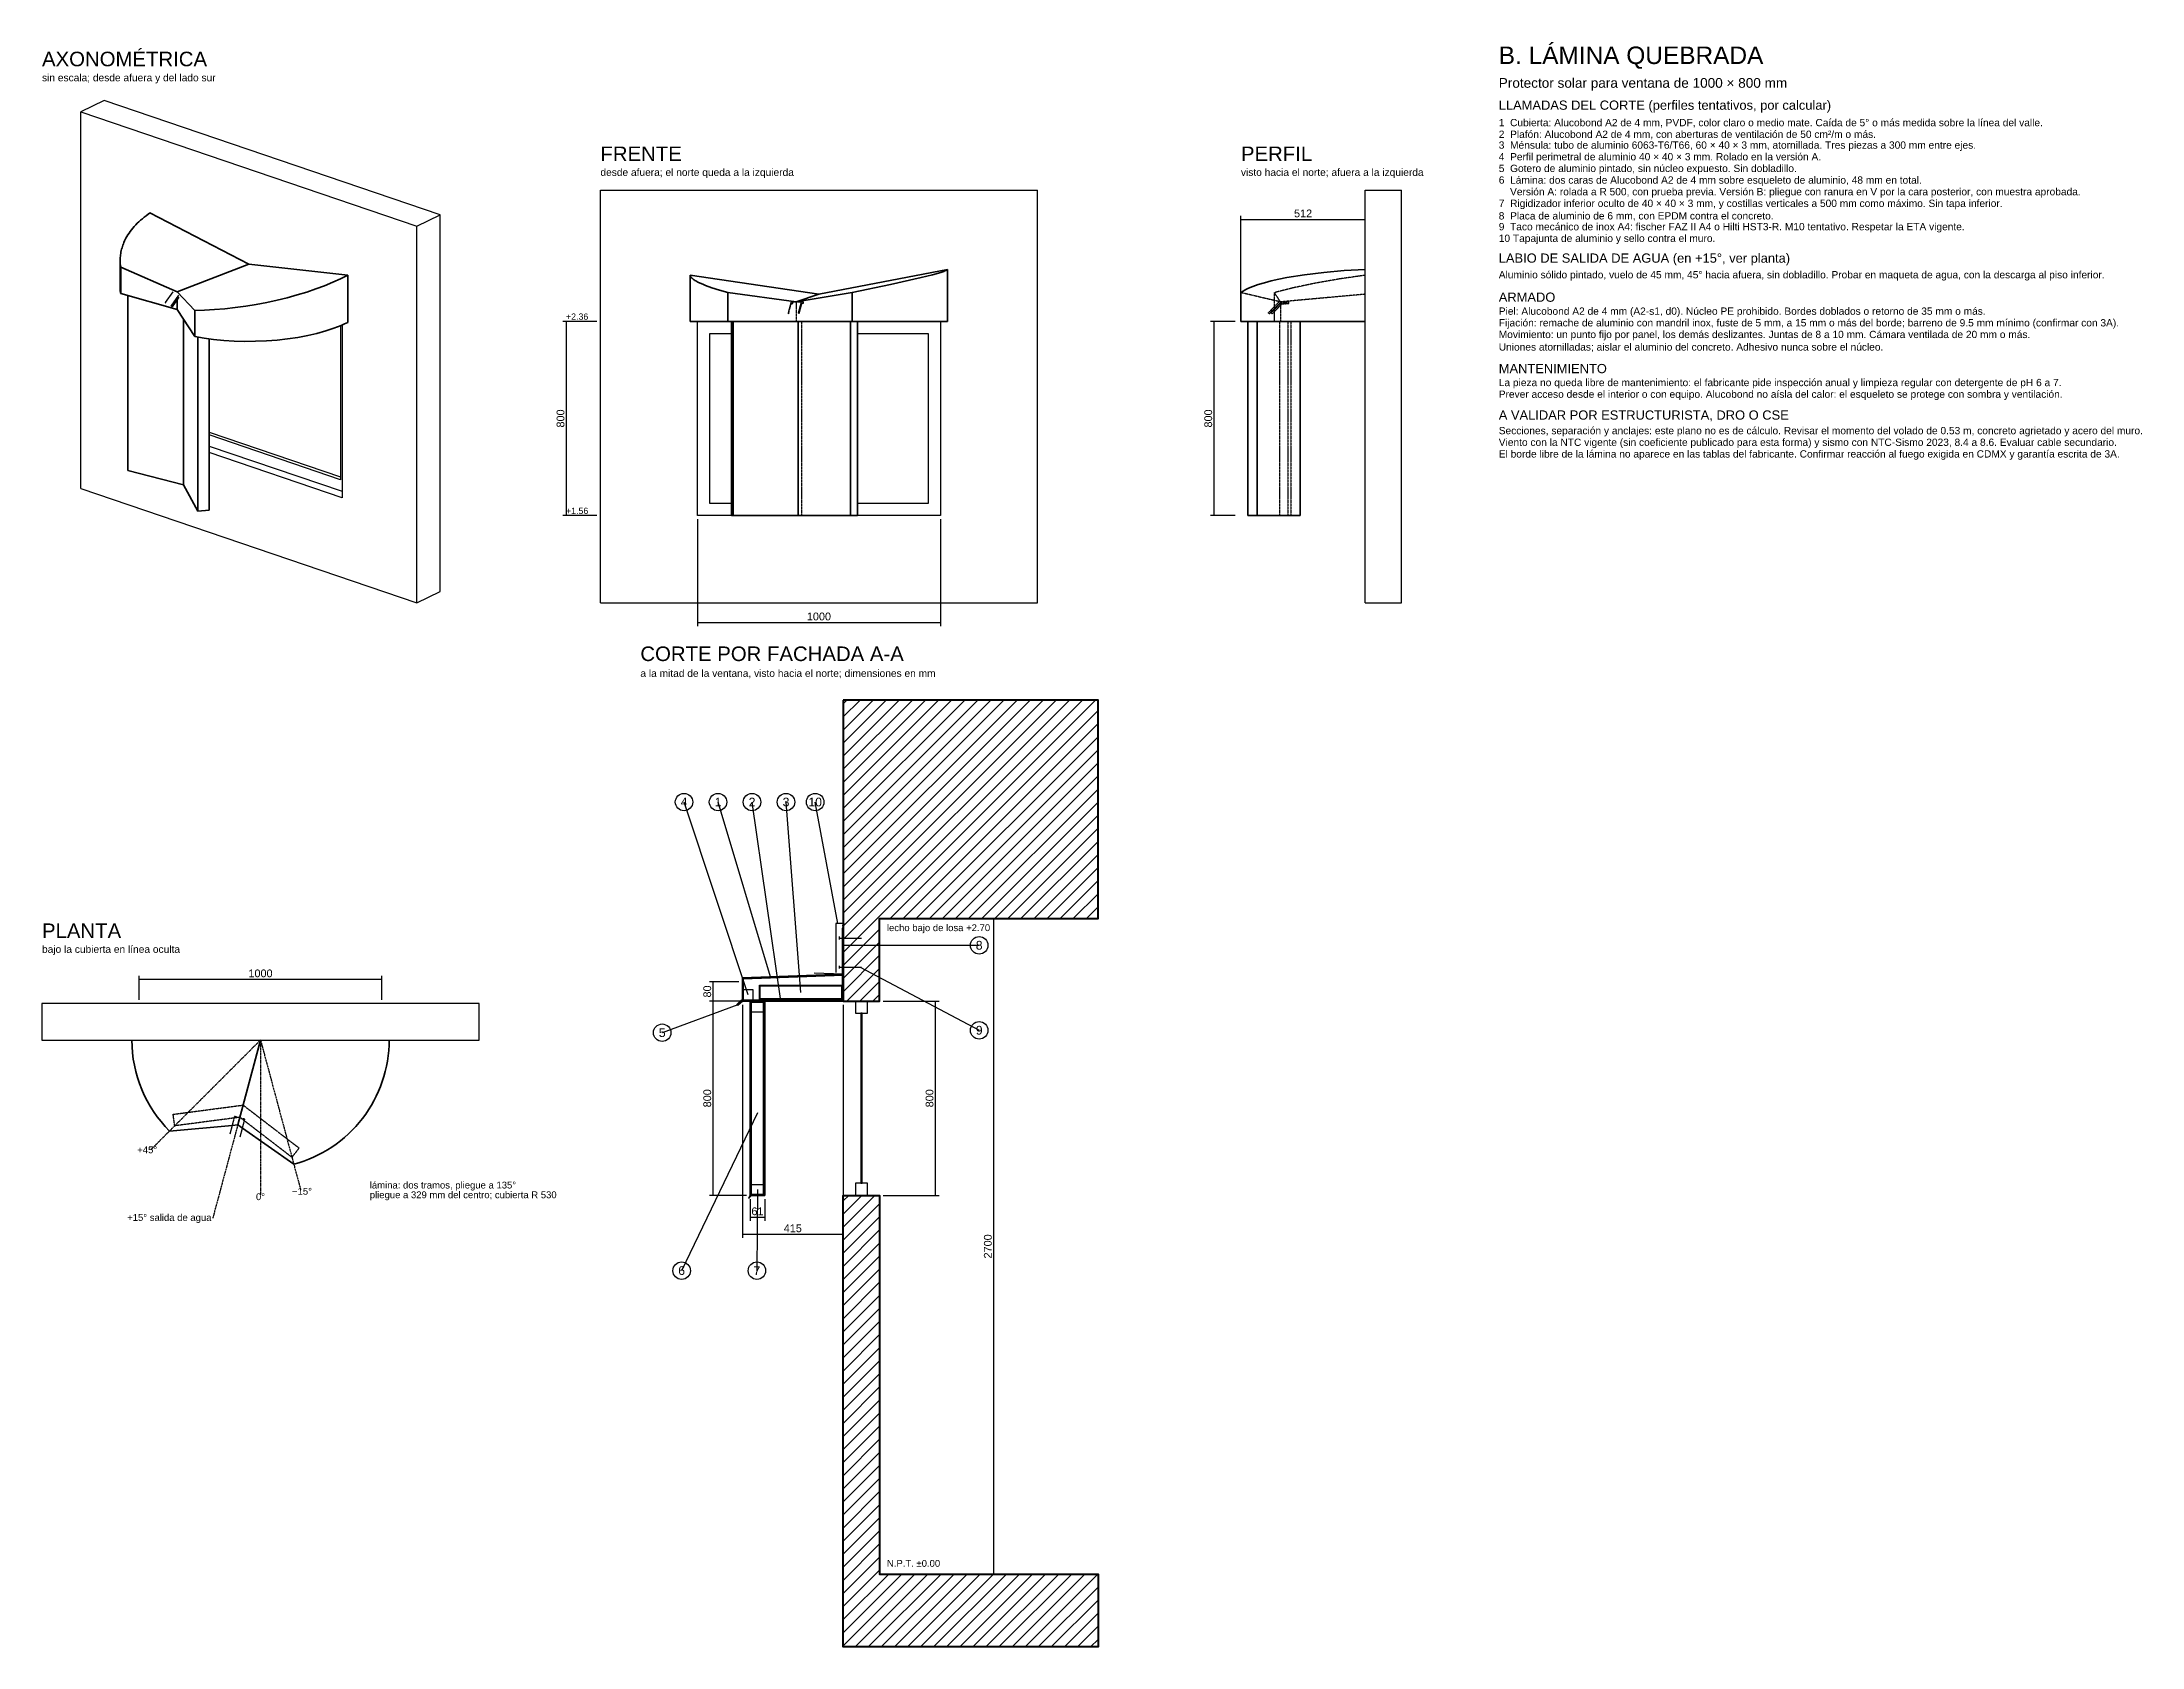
# Model space of a CAD drawing. Header units: millimetres. Extents: x 200 to 8849, y -600 to 6011.
import ezdxf

# ---------------------------------------------------------------- set-up
doc = ezdxf.new("R2010")
doc.units = ezdxf.units.MM
doc.linetypes.add('CENTER', pattern=[5.08, 3.175, -0.635, 0.635, -0.635])
doc.linetypes.add('DASHED', pattern=[1.524, 1.27, -0.254])
for name, color, linetype, true_color in [('ACHURADO', 9, 'Continuous', 0x808080), ('AGUA', 5, 'Continuous', 0x0000ff), ('CONTEXTO_MURO', 9, 'Continuous', 0x808080), ('CONTEXTO_VENTANA', 9, 'Continuous', 0x808080), ('CORTE_ANCLAJE', 6, 'Continuous', 0xff00ff), ('CORTE_SELLO', 4, 'Continuous', 0x00ffff), ('CORTE_VENTANA', 5, 'Continuous', 0x0000ff), ('COTAS', 2, 'Continuous', 0xffff00), ('EJES', 9, 'CENTER', 0x808080), ('OCULTO', 9, 'DASHED', 0x808080), ('PROTECTOR_LABIO', 5, 'Continuous', 0x0000ff)]:
    doc.layers.add(name, color=color, linetype=linetype, true_color=true_color)
doc.layers.add('CORTE_ALUCOBOND', color=1, linetype='Continuous', lineweight=35, true_color=0xff0000)
doc.layers.add('CORTE_ALUMINIO', color=3, linetype='Continuous', lineweight=25, true_color=0x00ff00)
for name, color, linetype, lineweight in [('CORTE_CONCRETO', 7, 'Continuous', 50), ('PROTECTOR_CUBIERTA', 7, 'Continuous', 35), ('PROTECTOR_LAMINA', 7, 'Continuous', 35)]:
    doc.layers.add(name, color=color, linetype=linetype, lineweight=lineweight)
doc.layers.add('TEXTO', color=7, linetype='Continuous')
doc.styles.add('PROTECTOR', font='arial.ttf')
doc.dimstyles.new('PROTECTOR', dxfattribs={"dimtxt": 32, "dimasz": 0, "dimexe": 15, "dimexo": 15, "dimgap": 8, "dimtad": 1, "dimtoh": 1, "dimdec": 0, "dimzin": 12, "dimdsep": 46, "dimtxsty": 'PROTECTOR', "dimcen": 2.5, "dimazin": 1, "dimtfac": 1, "dimtdec": 4, "dimtix": 1, "dimtofl": 0, "dimtmove": 1, "dimatfit": 3, "dimtolj": 1, "dimtzin": 1, "dimarcsym": 0})

# ---------------------------------------------------------------- blocks, each defined once
blk = doc.blocks.new('*D1')
at = {"layer": 'COTAS', "color": 0, "lineweight": -2}
for p, q in [((3116.3, 1245), (3116.3, 1155)), ((3176.8, 1245), (3176.8, 1155)), ((3116.3, 1170), (3176.8, 1170))]:
    blk.add_line(p, q, dxfattribs=at)
at = {"layer": 'Defpoints', "color": 0}
for p in [(3116.3, 1260), (3176.8, 1260), (3176.8, 1170)]:
    blk.add_point(p, dxfattribs=at)
at = {"layer": 'COTAS', "color": 0, "insert": (3146.6, 1194.3), "char_height": 32, "attachment_point": 5, "style": 'PROTECTOR'}
blk.add_mtext('\\A1;61', dxfattribs=at)
blk = doc.blocks.new('*D2')
at = {"layer": 'COTAS', "color": 0, "lineweight": -2}
for p, q in [((3665, 2060), (3895, 2060)), ((3880, 1260), (3880, 2060)), ((3665, 1260), (3895, 1260))]:
    blk.add_line(p, q, dxfattribs=at)
at = {"layer": 'Defpoints', "color": 0}
for p in [(3650, 2060), (3880, 2060), (3650, 1260)]:
    blk.add_point(p, dxfattribs=at)
at = {"layer": 'COTAS', "color": 0, "insert": (3855.7, 1660), "char_height": 32, "attachment_point": 5, "rotation": 90, "style": 'PROTECTOR'}
blk.add_mtext('\\A1;800', dxfattribs=at)
blk = doc.blocks.new('*D3')
at = {"layer": 'COTAS', "color": 0, "lineweight": -2}
for p, q in [((3069.5, 2140), (2949.5, 2140)), ((2964.5, 2060), (2964.5, 2140)), ((3069.5, 2060), (2949.5, 2060))]:
    blk.add_line(p, q, dxfattribs=at)
at = {"layer": 'Defpoints', "color": 0}
for p in [(2964.5, 2140), (3084.5, 2140), (3084.5, 2060)]:
    blk.add_point(p, dxfattribs=at)
at = {"layer": 'COTAS', "color": 0, "insert": (2940.2, 2100), "char_height": 32, "attachment_point": 5, "rotation": 90, "style": 'PROTECTOR'}
blk.add_mtext('\\A1;80', dxfattribs=at)
blk = doc.blocks.new('*D4')
at = {"layer": 'COTAS', "color": 0, "lineweight": -2}
for p, q in [((3665, 2400), (4135, 2400)), ((4120, -300), (4120, 2400)), ((3665, -300), (4135, -300))]:
    blk.add_line(p, q, dxfattribs=at)
at = {"layer": 'Defpoints', "color": 0}
for p in [(3650, 2400), (4120, 2400), (3650, -300)]:
    blk.add_point(p, dxfattribs=at)
at = {"layer": 'COTAS', "color": 0, "insert": (4095.7, 1050), "char_height": 32, "attachment_point": 5, "rotation": 90, "style": 'PROTECTOR'}
blk.add_mtext('\\A1;2700', dxfattribs=at)
blk = doc.blocks.new('*D5')
at = {"layer": 'COTAS', "color": 0, "lineweight": -2}
for p, q in [((3084.5, 2045), (3084.5, 1085)), ((3500, 2045), (3500, 1085)), ((3084.5, 1100), (3500, 1100))]:
    blk.add_line(p, q, dxfattribs=at)
at = {"layer": 'Defpoints', "color": 0}
for p in [(3084.5, 2060), (3500, 2060), (3500, 1100)]:
    blk.add_point(p, dxfattribs=at)
at = {"layer": 'COTAS', "color": 0, "insert": (3292.3, 1124.3), "char_height": 32, "attachment_point": 5, "style": 'PROTECTOR'}
blk.add_mtext('\\A1;415', dxfattribs=at)
blk = doc.blocks.new('*D6')
at = {"layer": 'COTAS', "color": 0, "lineweight": -2}
for p, q in [((3101.3, 2060), (2949.5, 2060)), ((2964.5, 1260), (2964.5, 2060)), ((3101.3, 1260), (2949.5, 1260))]:
    blk.add_line(p, q, dxfattribs=at)
at = {"layer": 'Defpoints', "color": 0}
for p in [(2964.5, 2060), (3116.3, 2060), (3116.3, 1260)]:
    blk.add_point(p, dxfattribs=at)
at = {"layer": 'COTAS', "color": 0, "insert": (2940.2, 1660), "char_height": 32, "attachment_point": 5, "rotation": 90, "style": 'PROTECTOR'}
blk.add_mtext('\\A1;800', dxfattribs=at)
blk = doc.blocks.new('*D7')
at = {"layer": 'COTAS', "color": 0, "lineweight": -2}
for p, q in [((600, 2065), (600, 2165)), ((1600, 2065), (1600, 2165)), ((600, 2150), (1600, 2150))]:
    blk.add_line(p, q, dxfattribs=at)
at = {"layer": 'Defpoints', "color": 0}
for p in [(1600, 2150), (600, 2050), (1600, 2050)]:
    blk.add_point(p, dxfattribs=at)
at = {"layer": 'COTAS', "color": 0, "insert": (1100, 2174.3), "char_height": 32, "attachment_point": 5, "style": 'PROTECTOR'}
blk.add_mtext('\\A1;1000', dxfattribs=at)
blk = doc.blocks.new('*D8')
at = {"layer": 'COTAS', "color": 0, "lineweight": -2}
for p, q in [((5115, 4860), (5013.1, 4860)), ((5028.1, 4060), (5028.1, 4860)), ((5115, 4060), (5013.1, 4060))]:
    blk.add_line(p, q, dxfattribs=at)
at = {"layer": 'Defpoints', "color": 0}
for p in [(5028.1, 4860), (5130, 4860), (5130, 4060)]:
    blk.add_point(p, dxfattribs=at)
at = {"layer": 'COTAS', "color": 0, "insert": (5003.7, 4460), "char_height": 32, "attachment_point": 5, "rotation": 90, "style": 'PROTECTOR'}
blk.add_mtext('\\A1;800', dxfattribs=at)
blk = doc.blocks.new('*D9')
at = {"layer": 'COTAS', "color": 0, "lineweight": -2}
for p, q in [((5138.1, 4955), (5138.1, 5295)), ((5138.1, 5280), (5650, 5280)), ((5650, 4955), (5650, 5295))]:
    blk.add_line(p, q, dxfattribs=at)
at = {"layer": 'Defpoints', "color": 0}
for p in [(5650, 5280), (5138.1, 4940), (5650, 4940)]:
    blk.add_point(p, dxfattribs=at)
at = {"layer": 'COTAS', "color": 0, "insert": (5394, 5304.3), "char_height": 32, "attachment_point": 5, "style": 'PROTECTOR'}
blk.add_mtext('\\A1;512', dxfattribs=at)
blk = doc.blocks.new('*D10')
at = {"layer": 'COTAS', "color": 0, "lineweight": -2}
for p, q in [((2485, 4860), (2345, 4860)), ((2360, 4060), (2360, 4860)), ((2485, 4060), (2345, 4060))]:
    blk.add_line(p, q, dxfattribs=at)
at = {"layer": 'Defpoints', "color": 0}
for p in [(2360, 4860), (2500, 4860), (2500, 4060)]:
    blk.add_point(p, dxfattribs=at)
at = {"layer": 'COTAS', "color": 0, "insert": (2335.7, 4460), "char_height": 32, "attachment_point": 5, "rotation": 90, "style": 'PROTECTOR'}
blk.add_mtext('\\A1;800', dxfattribs=at)
blk = doc.blocks.new('*D11')
at = {"layer": 'COTAS', "color": 0, "lineweight": -2}
for p, q in [((2900, 4045), (2900, 3605)), ((3900, 4045), (3900, 3605)), ((2900, 3620), (3900, 3620))]:
    blk.add_line(p, q, dxfattribs=at)
at = {"layer": 'Defpoints', "color": 0}
for p in [(2900, 4060), (3900, 4060), (3900, 3620)]:
    blk.add_point(p, dxfattribs=at)
at = {"layer": 'COTAS', "color": 0, "insert": (3400, 3644.3), "char_height": 32, "attachment_point": 5, "style": 'PROTECTOR'}
blk.add_mtext('\\A1;1000', dxfattribs=at)

msp = doc.modelspace()

# ---------------------------------------------------------------- hatches: boundary and pattern name
at = {"layer": 'ACHURADO'}
h = msp.add_hatch(dxfattribs=at)
h.set_pattern_fill('ANSI31', scale=12, style=0, pattern_type=2)
h.paths.add_polyline_path([(3500, 3300), (3500, 2060), (3650, 2060), (3650, 2400), (4550, 2400), (4550, 3300)], flags=0)
h = msp.add_hatch(dxfattribs=at)
h.set_pattern_fill('ANSI31', scale=12, style=0, pattern_type=2)
h.paths.add_polyline_path([(3500, -300), (3500, 1260), (3650, 1260), (3650, -300), (4550, -300), (4550, -600), (3500, -600)], flags=0)

# ---------------------------------------------------------------- linework, layer by layer
at = {"layer": 'CONTEXTO_MURO'}
for points in [[(456.6, 5769.7), (360.6, 5722.6)], [(360.6, 5722.6), (1743.4, 5251.4)], [(360.6, 4171.2), (360.6, 5722.6)], [(1839.4, 5298.5), (456.6, 5769.7)], [(2500, 3700), (2500, 5400)], [(2500, 5400), (4300, 5400)], [(4300, 3700), (4300, 5400)], [(5650, 5073.9), (5650, 5400)], [(5650, 5400), (5800, 5400)], [(5800, 3700), (5800, 5400)], [(1743.4, 5251.4), (1839.4, 5298.5)], [(1839.4, 3747.1), (1839.4, 5298.5)], [(1743.4, 3700), (1743.4, 5251.4)], [(5650, 4860), (5650, 5073.9)], [(1436.1, 4844.9), (1436.1, 4133.2)], [(2900, 4060), (2900, 4860)], [(3900, 4860), (3900, 4060)], [(5650, 3700), (5650, 4860)], [(1436.1, 4133.2), (889, 4319.7)], [(360.6, 4171.2), (1743.4, 3700)], [(3040.2, 4060), (2900, 4060)], [(3900, 4060), (3558.6, 4060)], [(1743.4, 3700), (1839.4, 3747.1)], [(2500, 3700), (4300, 3700)], [(5650, 3700), (5800, 3700)], [(2000, 2050), (200, 2050)], [(200, 2050), (200, 1900)], [(2000, 1900), (2000, 2050)], [(200, 1900), (570, 1900)], [(570, 1900), (1630, 1900)], [(1630, 1900), (2000, 1900)]]:
    msp.add_lwpolyline(points, dxfattribs=at)
at = {"layer": 'CONTEXTO_VENTANA'}
for points in [[(1429.7, 4842.1), (1429.7, 4207.7)], [(2950, 4810), (3040.2, 4810)], [(2950, 4110), (2950, 4810)], [(3558.6, 4810), (3850, 4810)], [(3850, 4810), (3850, 4110)], [(889, 4403.6), (1429.7, 4219.4)], [(1429.7, 4207.7), (889, 4391.9)], [(889, 4346.3), (1436.1, 4159.9)], [(3040.2, 4110), (2950, 4110)], [(3850, 4110), (3558.6, 4110)]]:
    msp.add_lwpolyline(points, dxfattribs=at)
at = {"layer": 'CORTE_ALUCOBOND'}
for points in [[(3500, 2171.7), (3084.5, 2155.5), (3084.5, 2060), (3500, 2060)], [(3500, 2167.7), (3088.5, 2151.7), (3088.5, 2064), (3500, 2064)], [(3116.3, 1260), (3176.8, 1260), (3176.8, 2060), (3116.3, 2060)], [(3121.4, 1264), (3171.8, 1264), (3171.8, 2056), (3121.4, 2056)]]:
    msp.add_lwpolyline(points, close=True, dxfattribs=at)
for points in [[(3084.5, 2060), (3066.5, 2044), (3062.5, 2046), (3080.5, 2066)], [(3116.3, 1260), (3111.3, 1248), (3119.3, 1257)]]:
    msp.add_lwpolyline(points, dxfattribs=at)
at = {"layer": 'CORTE_ALUMINIO'}
for points in [[(3088.5, 2066), (3128.5, 2066), (3128.5, 2106), (3088.5, 2106)], [(3496, 2066), (3154.5, 2066), (3154.5, 2126), (3496, 2126)], [(3493, 2069), (3157.5, 2069), (3157.5, 2123), (3493, 2123)], [(3121.4, 2016), (3171.8, 2016), (3171.8, 2056), (3121.4, 2056)], [(3121.4, 1264), (3171.8, 1264), (3171.8, 1304), (3121.4, 1304)]]:
    msp.add_lwpolyline(points, close=True, dxfattribs=at)
at = {"layer": 'CORTE_ANCLAJE'}
msp.add_lwpolyline([(3496, 2066), (3500, 2066), (3500, 2360), (3496, 2360)], close=True, dxfattribs=at)
for points in [[(3484, 2314), (3484, 2326)], [(3484, 2320), (3575, 2320)], [(3484, 2194), (3484, 2206)], [(3484, 2200), (3575, 2200)]]:
    msp.add_lwpolyline(points, dxfattribs=at)
at = {"layer": 'CORTE_CONCRETO'}
for points in [[(3500, 3300), (3500, 2060), (3650, 2060), (3650, 2400), (4550, 2400), (4550, 3300)], [(3500, -300), (3500, 1260), (3650, 1260), (3650, -300), (4550, -300), (4550, -600), (3500, -600)]]:
    msp.add_lwpolyline(points, close=True, dxfattribs=at)
at = {"layer": 'CORTE_SELLO'}
for points in [[(3496, 2372), (3504, 2372), (3504, 2380), (3470, 2380), (3470, 2177.7)], [(3500, 2171.7), (3380, 2175)]]:
    msp.add_lwpolyline(points, dxfattribs=at)
at = {"layer": 'CORTE_VENTANA'}
for points in [[(3550, 2010), (3600, 2010), (3600, 2060), (3550, 2060)], [(3572, 1310), (3578, 1310), (3578, 2010), (3572, 2010)], [(3550, 1260), (3600, 1260), (3600, 1310), (3550, 1310)]]:
    msp.add_lwpolyline(points, close=True, dxfattribs=at)
at = {"layer": 'EJES'}
for points in [[(1100, 1900), (647.5, 1447.5)], [(1100, 1900), (903.3, 1165.9)], [(1100, 1900), (1100, 1260)], [(1100, 1900), (1265.6, 1281.8)]]:
    msp.add_lwpolyline(points, dxfattribs=at)
at = {"layer": 'OCULTO'}
for points in [[(5650, 5049.9), (5546.1, 5034.9), (5446.6, 5017.5), (5355.2, 4998.4), (5275.2, 4978.2)], [(3274.5, 4890.7), (3285.1, 4931.5)], [(3285.1, 4940), (3327.6, 4940)], [(3285.1, 4931.5), (3292.8, 4934)], [(3292.8, 4934), (3292.8, 4940)], [(3306.3, 4940), (3306.3, 4860)], [(3327.6, 4940), (3335.3, 4940)], [(3335.3, 4934), (3327.6, 4931.5)], [(3335.3, 4940), (3335.3, 4934)], [(5300.4, 4940), (5138.1, 4978.2)], [(5251.2, 4895), (5294.7, 4940)], [(5294.7, 4931.5), (5255.4, 4890.7)], [(5306.1, 4940), (5262.6, 4895)], [(5266.7, 4890.7), (5306.1, 4931.5)], [(5275.2, 4978.2), (5275.2, 4860)], [(5275.2, 4978.2), (5300.4, 4940)], [(5294.7, 4940), (5323.7, 4940)], [(5323.7, 4934), (5294.7, 4931.5)], [(5650, 4971.7), (5300.4, 4940)], [(5300.4, 4940), (5300.4, 4860)], [(5306.1, 4931.5), (5335.1, 4934)], [(5323.7, 4940), (5323.7, 4934)], [(5323.7, 4940), (5335.1, 4940)], [(5335.1, 4934), (5335.1, 4940)], [(3328.2, 4860), (3328.2, 4060)], [(5255.4, 4890.7), (5251.2, 4895)], [(5262.6, 4895), (5266.7, 4890.7)], [(5296.4, 4860), (5296.4, 4060)], [(5331.8, 4860), (5331.8, 4060)], [(5344, 4860), (5344, 4060)], [(740.2, 1594), (1028.2, 1632)], [(746.5, 1546.5), (740.2, 1594)], [(1014.7, 1581.8), (746.5, 1546.5)], [(992.8, 1585.1), (985.1, 1556.1)], [(1035.3, 1573.7), (992.8, 1585.1)], [(1229.4, 1417), (1014.7, 1581.8)], [(1027.6, 1544.7), (1035.3, 1573.7)], [(1028.2, 1632), (1258.6, 1455.1)], [(985.1, 1556.1), (983, 1548.3)], [(1025.5, 1536.9), (1027.6, 1544.7)], [(1258.6, 1455.1), (1229.4, 1417)]]:
    msp.add_lwpolyline(points, dxfattribs=at)
at = {"layer": 'PROTECTOR_CUBIERTA'}
for points in [[(644.8, 5306.3), (628.5, 5294.7), (620.8, 5288.7), (613.3, 5282.6), (606.1, 5276.4), (599.2, 5270.1), (592.6, 5263.7), (586.2, 5257.2), (580.2, 5250.6), (574.4, 5244), (568.9, 5237.2), (563.7, 5230.3), (558.7, 5223.4), (554.1, 5216.4), (549.8, 5209.3), (545.8, 5202.1), (542.9, 5196.6), (540.2, 5191), (537.7, 5185.4), (535.4, 5179.8), (533.3, 5174.1), (531.3, 5168.4), (529.5, 5162.7), (528, 5157), (526.6, 5151.3), (525.3, 5145.5), (524.3, 5139.7), (523.5, 5133.9), (522.8, 5128.1), (522.4, 5122.3), (522.1, 5116.5), (522, 5110.7)], [(1052, 5096.1), (644.8, 5306.3)], [(522, 5110.7), (522.1, 5103.6), (522.5, 5096.6), (523.2, 5089.5), (524.2, 5082.5)], [(522, 4994.2), (522, 5110.7)], [(524.2, 5082.5), (524.2, 4974.6)], [(524.2, 5082.5), (756.2, 4981.9)], [(1052, 5096.1), (756.2, 4981.9)], [(829.6, 4905.3), (869.6, 4906.3), (910.7, 4908.5), (952.9, 4912), (995.7, 4916.7), (1039, 4922.7), (1082.4, 4929.7), (1125.6, 4937.9), (1168.5, 4947.2), (1210.1, 4957.5), (1250.8, 4968.6), (1290.2, 4980.6), (1328.1, 4993.4), (1364.2, 5006.9), (1398.2, 5021), (1429.9, 5035.6), (1459.1, 5050.7)], [(1459.1, 5050.7), (1052, 5096.1)], [(1459.1, 5050.7), (1459.1, 4855.4)], [(3400, 4971.7), (2870, 5049.9)], [(2870, 5049.9), (2870, 5049.5), (2870, 5049.1), (2870.1, 5048.6), (2870.2, 5048.2), (2870.2, 5047.8), (2870.4, 5047.3), (2870.5, 5046.9), (2870.7, 5046.4), (2870.8, 5046), (2871, 5045.5), (2871.2, 5045.1), (2871.5, 5044.6), (2871.7, 5044.1), (2872, 5043.7), (2872.3, 5043.2), (2872.6, 5042.7), (2873.3, 5041.8), (2874, 5040.8), (2874.9, 5039.9), (2875.8, 5038.9), (2876.8, 5037.9), (2877.9, 5036.9), (2879, 5035.9), (2880.3, 5034.9), (2883, 5032.8), (2886, 5030.7), (2889.3, 5028.6), (2893, 5026.4), (2901.2, 5022), (2910.6, 5017.5), (2921.2, 5012.8), (2932.9, 5008.1), (2959.5, 4998.4), (2990.4, 4988.4), (3025.2, 4978.2)], [(2870, 5049.9), (2870, 4860)], [(3930, 5073.9), (3400, 4971.7)], [(3537.2, 4978.2), (3694.1, 5011.3), (3820.5, 5040.3), (3867.2, 5052.1), (3901.7, 5061.8), (3914, 5065.8), (3918.9, 5067.6), (3922.9, 5069.2), (3924.5, 5069.9), (3926, 5070.6), (3927.2, 5071.3), (3927.7, 5071.6), (3928.2, 5071.9), (3928.6, 5072.2), (3928.8, 5072.3), (3929, 5072.5), (3929.2, 5072.6), (3929.3, 5072.7), (3929.4, 5072.9), (3929.6, 5073), (3929.6, 5073.1), (3929.7, 5073.1), (3929.7, 5073.2), (3929.8, 5073.2), (3929.8, 5073.3), (3929.8, 5073.4), (3929.9, 5073.4), (3929.9, 5073.5), (3929.9, 5073.6), (3929.9, 5073.6), (3930, 5073.7), (3930, 5073.7), (3930, 5073.7), (3930, 5073.8), (3930, 5073.8), (3930, 5073.8), (3930, 5073.8), (3930, 5073.9), (3930, 5073.9), (3930, 5073.9), (3930, 5073.9)], [(3930, 5073.9), (3930, 4860)], [(5138.1, 4978.2), (5141, 4980.4), (5144.1, 4982.5), (5147.4, 4984.6), (5150.9, 4986.7), (5158.6, 4990.9), (5167.1, 4995.1), (5176.5, 4999.2), (5186.6, 5003.3), (5209.1, 5011.3), (5234.6, 5019.1), (5263, 5026.5), (5293.9, 5033.6), (5327.4, 5040.3), (5399.8, 5052.1), (5479.2, 5061.8), (5563.3, 5069.2), (5650, 5073.9)], [(524.2, 4974.6), (523.7, 4977), (523.2, 4979.4), (522.8, 4981.9), (522.5, 4984.3), (522.3, 4986.8), (522.1, 4989.2), (522, 4991.7), (522, 4994.2)], [(756.2, 4908.9), (524.2, 4974.6)], [(756.2, 4981.9), (829.6, 4905.3)], [(756.2, 4949), (756.2, 4908.9)], [(3025.2, 4978.2), (3025.2, 4860)], [(3025.2, 4978.2), (3306.3, 4940)], [(3306.3, 4940), (3537.2, 4978.2)], [(3400, 4971.7), (3306.3, 4940)], [(3537.2, 4978.2), (3537.2, 4860)], [(5138.1, 4978.2), (5138.1, 4860)], [(829.6, 4797.4), (756.2, 4908.9)], [(829.6, 4905.3), (829.6, 4797.4)], [(1459.1, 4855.4), (1445.9, 4849.2), (1431.8, 4843), (1417, 4837.1), (1401.5, 4831.3), (1368.4, 4820.3), (1332.5, 4810.3), (1294.3, 4801.4), (1253.9, 4793.8), (1211.8, 4787.6), (1168.5, 4782.8), (1124.2, 4779.5), (1079.7, 4777.8), (1035.2, 4777.6), (991.3, 4778.9), (948.5, 4781.6), (907, 4785.7), (867.3, 4791), (829.6, 4797.4)], [(3025.2, 4860), (2910.3, 4860), (2880, 4860), (2872.5, 4860), (2870.6, 4860), (2870.2, 4860), (2870, 4860), (2870, 4860), (2870, 4860)], [(3306.3, 4860), (3025.2, 4860)], [(3537.2, 4860), (3306.3, 4860)], [(3930, 4860), (3537.2, 4860)], [(5167, 4860), (5138.1, 4860)], [(5381.9, 4860), (5167, 4860)], [(5650, 4860), (5381.9, 4860)], [(570, 1900), (570.7, 1873.8), (572.6, 1847.7), (575.8, 1821.8), (580.3, 1796.1), (586, 1770.7), (593, 1745.6), (601.2, 1720.9), (610.6, 1696.6), (621.2, 1672.8), (632.9, 1649.7), (645.7, 1627.1), (659.5, 1605.2), (674.5, 1584.1), (690.4, 1563.7), (707.3, 1544), (725.2, 1525.2)], [(1100, 1900), (1006.3, 1550.4)], [(1237.2, 1388.1), (1257.9, 1394.1), (1278.4, 1400.9), (1298.6, 1408.6), (1318.5, 1417.1), (1338, 1426.5), (1357.2, 1436.6), (1375.9, 1447.5), (1394.1, 1459.1), (1412, 1471.5), (1429.2, 1484.7), (1445.9, 1498.5), (1462.1, 1513), (1477.6, 1528.1), (1492.6, 1543.9), (1506.8, 1560.3), (1520.5, 1577.4), (1533.3, 1594.8), (1545.3, 1612.7), (1556.7, 1631), (1567.2, 1649.8), (1577, 1669.1), (1586.1, 1688.8), (1594.3, 1708.8), (1601.7, 1729.2), (1608.3, 1749.9), (1614, 1770.8), (1618.9, 1792), (1622.9, 1813.3), (1626, 1834.8), (1628.2, 1856.5), (1629.5, 1878.2), (1630, 1900)], [(725.2, 1525.2), (983, 1548.3)], [(983, 1548.3), (1006.3, 1550.4)], [(1006.3, 1550.4), (1025.5, 1536.9)], [(1025.5, 1536.9), (1237.2, 1388.1)]]:
    msp.add_lwpolyline(points, dxfattribs=at)
at = {"layer": 'PROTECTOR_LABIO'}
for points in [[(738.3, 4981.9), (706.8, 4937.6)], [(706.8, 4937.6), (710.2, 4934.7)], [(732.1, 4922.9), (763.9, 4967.5)], [(763.9, 4959.8), (735.6, 4920)], [(3285.1, 4940), (3273.4, 4895)], [(3315.9, 4895), (3327.6, 4940)], [(3327.6, 4931.5), (3317, 4890.7)], [(735.6, 4920), (732.1, 4922.9)], [(3273.4, 4895), (3274.5, 4890.7)], [(3317, 4890.7), (3315.9, 4895)], [(983, 1548.3), (973.4, 1512.6)], [(1015.9, 1501.2), (1025.5, 1536.9)]]:
    msp.add_lwpolyline(points, dxfattribs=at)
at = {"layer": 'PROTECTOR_LAMINA'}
for points in [[(554, 4966.1), (554, 4245.6)], [(782.8, 4868.6), (782.8, 4186.5)], [(3040.2, 4860), (3040.2, 4060)], [(3046.4, 4860), (3046.4, 4060)], [(3314.7, 4860), (3314.7, 4060)], [(3529.4, 4860), (3529.4, 4060)], [(3558.6, 4860), (3558.6, 4060)], [(5167, 4860), (5167, 4060)], [(5205.1, 4860), (5205.1, 4060)], [(5381.9, 4860), (5381.9, 4060)], [(842.2, 4795.1), (842.2, 4078.5)], [(889, 4787.9), (889, 4082.8)], [(782.8, 4186.5), (554, 4245.6)], [(842.2, 4078.5), (782.8, 4186.5)], [(889, 4082.8), (842.2, 4078.5)], [(3046.4, 4060), (3040.2, 4060)], [(3314.7, 4060), (3046.4, 4060)], [(3529.4, 4060), (3314.7, 4060)], [(3558.6, 4060), (3529.4, 4060)], [(5205.1, 4060), (5167, 4060)], [(5381.9, 4060), (5205.1, 4060)]]:
    msp.add_lwpolyline(points, dxfattribs=at)
at = {"layer": 'TEXTO'}
for points in [[(3108.5, 2086), (2844.5, 2880)], [(3200.9, 2160), (2984.5, 2880)], [(3242.4, 2062), (3124.5, 2880)], [(3325.5, 2096), (3264.5, 2880)], [(3478, 2380), (3384.5, 2880)], [(3498, 2290), (4060, 2290)], [(3570, 2200), (4060, 1940)], [(3066.5, 2045), (2754.5, 1930)], [(3146.6, 1600), (2834.5, 950)], [(3146.6, 1284), (3144.5, 950)]]:
    msp.add_lwpolyline(points, dxfattribs=at)
for centre in [(2844.5, 2880), (2984.5, 2880), (3124.5, 2880), (3264.5, 2880), (3384.5, 2880), (4060, 2290), (2754.5, 1930), (4060, 1940), (2834.5, 950), (3144.5, 950)]:
    msp.add_circle(centre, 36, dxfattribs=at)

# ---------------------------------------------------------------- texts
at = {"layer": 'AGUA', "insert": (898.1, 1146.6), "char_height": 28, "width": 742.304, "attachment_point": 9, "style": 'PROTECTOR'}
msp.add_mtext('+15° salida de agua', dxfattribs=at)
at = {"layer": 'COTAS', "style": 'PROTECTOR'}
for s, insert, char_height, width, attachment_point in [('+2.36', (2450, 4866), 26, 230.891, 9), ('+1.56', (2450, 4066), 26, 230.891, 9), ('lecho bajo de losa +2.70', (3680, 2340), 28, 898.13, 7), ('+45°', (633.3, 1433.3), 28, 210, 8), ('lámina: dos tramos, pliegue a 135°', (1550, 1280), 28, 1249.348, 7), ('0°', (1100, 1240), 28, 122.348, 8), ('−15°', (1270.8, 1262.5), 28, 210, 8), ('pliegue a 329 mm del centro; cubierta R 530', (1550, 1240), 28, 1582.913, 7), ('N.P.T. ±0.00', (3680, -270), 28, 489.087, 7)]:
    msp.add_mtext(s, dxfattribs=dict(at, insert=insert, char_height=char_height, width=width, attachment_point=attachment_point))
at = {"layer": 'TEXTO', "style": 'PROTECTOR'}
for s, insert, char_height, width, attachment_point in [('AXONOMÉTRICA', (200, 5909.7), 60, 1475.87, 7), ('B. LÁMINA QUEBRADA', (6200, 5900), 72, 2316.522, 7), ('sin escala; desde afuera y del lado sur', (200, 5839.7), 30, 1483.37, 7), ('Protector solar para ventana de 1000 × 800 mm', (6200, 5810), 40, 2435.217, 7), ('LLAMADAS DEL CORTE (perfiles tentativos, por calcular)', (6200, 5720), 38, 2796.304, 7), ('2  Plafón: Alucobond A2 de 4 mm, con aberturas de ventilación de 50 cm²/m o más.', (6200, 5610), 30, 3142.5, 7), ('1  Cubierta: Alucobond A2 de 4 mm, PVDF, color claro o medio mate. Caída de 5° o más medida sobre la línea del valle.', (6200, 5658), 30, 4510.109, 7), ('FRENTE', (2500, 5520), 60, 778.696, 7), ('PERFIL', (5138.1, 5520), 60, 699.13, 7), ('4  Perfil perimetral de aluminio 40 × 40 × 3 mm. Rolado en la versión A.', (6200, 5514), 30, 2693.804, 7), ('3  Ménsula: tubo de aluminio 6063-T6/T66, 60 × 40 × 3 mm, atornillada. Tres piezas a 300 mm entre ejes.', (6200, 5562), 30, 3961.957, 7), ('desde afuera; el norte queda a la izquierda', (2500, 5450), 30, 1640.543, 7), ('visto hacia el norte; afuera a la izquierda', (5138.1, 5450), 30, 1552.826, 7), ('5  Gotero de aluminio pintado, sin núcleo expuesto. Sin dobladillo.', (6200, 5466), 30, 2494.239, 7), ('6  Lámina: dos caras de Alucobond A2 de 4 mm sobre esqueleto de aluminio, 48 mm en total.', (6200, 5418), 30, 3517.5, 7), ('7  Rigidizador inferior oculto de 40 × 40 × 3 mm, y costillas verticales a 500 mm como máximo. Sin tapa inferior.', (6200, 5322), 30, 4180.761, 7), ('    Versión A: rolada a R 500, con prueba previa. Versión B: pliegue con ranura en V por la cara posterior, con muestra aprobada.', (6200, 5370), 30, 4818.913, 7), ('8  Placa de aluminio de 6 mm, con EPDM contra el concreto.', (6200, 5274), 30, 2304.457, 7), ('9  Taco mecánico de inox A4: fischer FAZ II A4 o Hilti HST3-R. M10 tentativo. Respetar la ETA vigente.', (6200, 5226), 30, 3870.652, 7), ('10 Tapajunta de aluminio y sello contra el muro.', (6200, 5178), 30, 1826.739, 7), ('LABIO DE SALIDA DE AGUA (en +15°, ver planta)', (6200, 5090), 38, 2460.913, 7), ('Aluminio sólido pintado, vuelo de 45 mm, 45° hacia afuera, sin dobladillo. Probar en maqueta de agua, con la descarga al piso inferior.', (6200, 5028), 30, 5014.891, 7), ('ARMADO', (6200, 4940), 38, 536.13, 7), ('Piel: Alucobond A2 de 4 mm (A2-s1, d0). Núcleo PE prohibido. Bordes doblados o retorno de 35 mm o más.', (6200, 4878), 30, 4041.522, 7), ('Fijación: remache de aluminio con mandril inox, fuste de 5 mm, a 15 mm o más del borde; barreno de 9.5 mm mínimo (confirmar con 3A).', (6200, 4830), 30, 5133.261, 7), ('Uniones atornilladas; aislar el aluminio del concreto. Adhesivo nunca sobre el núcleo.', (6200, 4734), 30, 3203.152, 7), ('Movimiento: un punto fijo por panel, los demás deslizantes. Juntas de 8 a 10 mm. Cámara ventilada de 20 mm o más.', (6200, 4782), 30, 4406.739, 7), ('MANTENIMIENTO', (6200, 4646), 38, 958.261, 7), ('La pieza no queda libre de mantenimiento: el fabricante pide inspección anual y limpieza regular con detergente de pH 6 a 7.', (6200, 4584), 30, 4661.413, 7), ('Prever acceso desde el interior o con equipo. Alucobond no aísla del calor: el esqueleto se protege con sombra y ventilación.', (6200, 4536), 30, 4671.196, 7), ('A VALIDAR POR ESTRUCTURISTA, DRO O CSE', (6200, 4448), 38, 2450.587, 7), ('Secciones, separación y anclajes: este plano no es de cálculo. Revisar el momento del volado de 0.53 m, concreto agrietado y acero del muro.', (6200, 4386), 30, 5328.913, 7), ('Viento con la NTC vigente (sin coeficiente publicado para esta forma) y sismo con NTC-Sismo 2023, 8.4 a 8.6. Evaluar cable secundario.', (6200, 4338), 30, 5116.304, 7), ('El borde libre de la lámina no aparece en las tablas del fabricante. Confirmar reacción al fuego exigida en CDMX y garantía escrita de 3A.', (6200, 4290), 30, 5139.13, 7), ('CORTE POR FACHADA A-A', (2664.5, 3460), 60, 2282.609, 7), ('a la mitad de la ventana, visto hacia el norte; dimensiones en mm', (2664.5, 3390), 30, 2472.717, 7), ('4', (2844.5, 2880), 36, 121.696, 5), ('1', (2984.5, 2880), 36, 99, 5), ('2', (3124.5, 2880), 36, 119.739, 5), ('3', (3264.5, 2880), 36, 119.348, 5), ('10', (3384.5, 2880), 36, 168.261, 5), ('PLANTA', (200, 2320), 60, 770.217, 7), ('bajo la cubierta en línea oculta', (200, 2250), 30, 1186.957, 7), ('8', (4060, 2290), 36, 119.739, 5), ('5', (2754.5, 1930), 36, 120.13, 5), ('9', (4060, 1940), 36, 119.739, 5), ('6', (2834.5, 950), 36, 119.739, 5), ('7', (3144.5, 950), 36, 118.565, 5)]:
    msp.add_mtext(s, dxfattribs=dict(at, insert=insert, char_height=char_height, width=width, attachment_point=attachment_point))

# ---------------------------------------------------------------- dimensions: what is measured, and where the dimension line sits
at = {"layer": 'COTAS'}
for base, p1, p2, text, picture, middle in [((5650, 5280), (5138.1, 4940), (5650, 4940), '512', '*D9', (5394, 5304.3)), ((3900, 3620), (2900, 4060), (3900, 4060), '1000', '*D11', (3400, 3644.3)), ((1600, 2150), (600, 2050), (1600, 2050), '1000', '*D7', (1100, 2174.3)), ((3500, 1100), (3084.5, 2060), (3500, 2060), '415', '*D5', (3292.3, 1124.3)), ((3176.8, 1170), (3116.3, 1260), (3176.8, 1260), '61', '*D1', (3146.6, 1194.3))]:
    dim = msp.add_linear_dim(base=base, p1=p1, p2=p2, text=text, dimstyle='PROTECTOR', override={"dimscale": 1, "dimtih": 0, "dimtoh": 0, "dimlfac": 1, "dimzin": 8, "dimsah": 0, "dimtzin": 12}, dxfattribs=at)
    dim.commit()
    dim.dimension.update_dxf_attribs({"geometry": picture, "text_midpoint": middle})
for base, p1, p2, text, picture, middle in [((2360, 4860), (2500, 4060), (2500, 4860), '800', '*D10', (2335.7, 4460)), ((5028.1, 4860), (5130, 4060), (5130, 4860), '800', '*D8', (5003.7, 4460)), ((4120, 2400), (3650, -300), (3650, 2400), '2700', '*D4', (4095.7, 1050)), ((2964.5, 2140), (3084.5, 2060), (3084.5, 2140), '80', '*D3', (2940.2, 2100)), ((2964.5, 2060), (3116.3, 1260), (3116.3, 2060), '800', '*D6', (2940.2, 1660)), ((3880, 2060), (3650, 1260), (3650, 2060), '800', '*D2', (3855.7, 1660))]:
    dim = msp.add_linear_dim(base=base, p1=p1, p2=p2, angle=90, text=text, dimstyle='PROTECTOR', override={"dimscale": 1, "dimtih": 0, "dimtoh": 0, "dimlfac": 1, "dimzin": 8, "dimsah": 0, "dimtzin": 12}, dxfattribs=at)
    dim.commit()
    dim.dimension.update_dxf_attribs({"geometry": picture, "text_midpoint": middle})

doc.saveas('drawing.dxf')
